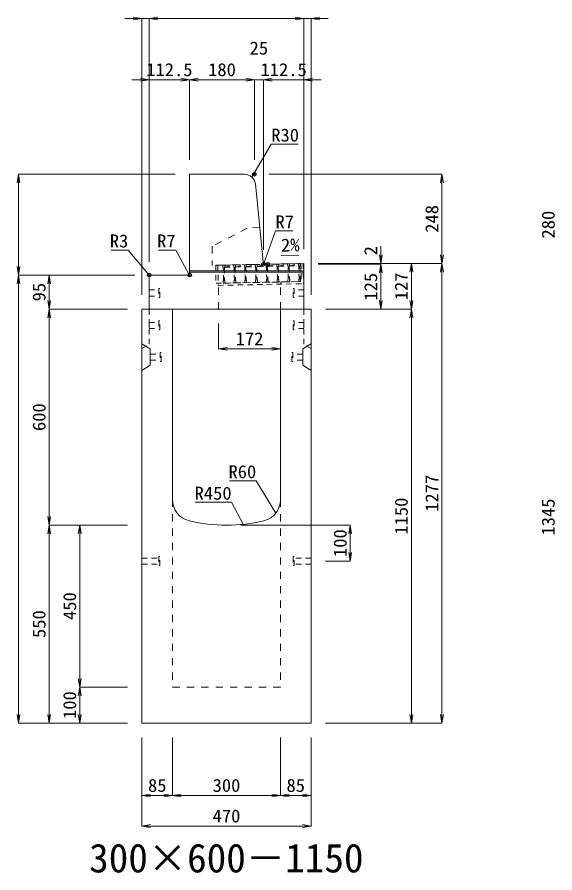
# Model space of a CAD drawing. Units: millimetres at full size; some dimension numbers follow another scale. Extents: x -18734 to 51600, y -18820 to 17820.
# Drawn here: x 9318 to 10813, y 3534 to 5912 of the extents above; entities that cross this region are included whole.
import ezdxf
from ezdxf.enums import TextEntityAlignment as Align

# ---------------------------------------------------------------- set-up
doc = ezdxf.new("R2010")
doc.units = ezdxf.units.MM
doc.header["$LTSCALE"] = 20
doc.header["$PDMODE"] = 32
doc.header["$PDSIZE"] = 10
doc.linetypes.add('USER1', pattern=[2, 1, -1])
doc.linetypes.add('USER2', pattern=[1.35, 0.75, -0.6])
for name, color, linetype, lineweight in [('インサート', 3, 'USER2', 9), ('グレーチング', 7, 'USER2', 5), ('受枠', 3, 'USER2', 9), ('寸法線', 7, 'Continuous', 13), ('引出線', 4, 'Continuous', 13), ('本体', 2, 'Continuous', 13), ('目地', 132, 'Continuous', 5)]:
    doc.layers.add(name, color=color, linetype=linetype, lineweight=lineweight)
doc.layers.add('作業エリア', color=11, linetype='Continuous')
doc.layers.add('文字', color=7, linetype='Continuous')
doc.styles.add('ＭＳ 明朝', font='')
doc.styles.get('ＭＳ 明朝').set_extended_font_data('MS Mincho')

# ---------------------------------------------------------------- blocks, each defined once
blk = doc.blocks.new('open_arrow')
at = {"color": 0, "linetype": 'Continuous', "lineweight": -2}
blk.add_lwpolyline([(7.5, 1.25), (0, 0), (7.5, -1.25)], dxfattribs=at)

msp = doc.modelspace()

# ---------------------------------------------------------------- linework, layer by layer
at = {"layer": 'インサート'}
for p, q in [((9685, 5153.5), (9712, 5153.5)), ((9685, 5153.5), (9685, 5136.5)), ((9685, 5136.5), (9712, 5136.5)), ((9715, 5157.5), (9712, 5157.5)), ((9712, 5157.5), (9712, 5132.5)), ((9715, 5132.5), (9715, 5157.5)), ((10085, 5157.5), (10088, 5157.5)), ((10085, 5132.5), (10085, 5157.5)), ((10088, 5157.5), (10088, 5132.5)), ((10115, 5153.5), (10088, 5153.5)), ((10115, 5136.5), (10088, 5136.5)), ((10115, 5153.5), (10115, 5136.5)), ((9712, 5132.5), (9715, 5132.5)), ((10088, 5132.5), (10085, 5132.5)), ((9715, 5067.5), (9712, 5067.5)), ((9712, 5067.5), (9712, 5042.5)), ((9715, 5042.5), (9715, 5067.5)), ((10085, 5067.5), (10088, 5067.5)), ((10085, 5042.5), (10085, 5067.5)), ((10088, 5067.5), (10088, 5042.5)), ((9685, 5063.5), (9712, 5063.5)), ((9685, 5063.5), (9685, 5046.5)), ((9685, 5046.5), (9712, 5046.5)), ((9712, 5042.5), (9715, 5042.5)), ((10088, 5042.5), (10085, 5042.5)), ((10115, 5063.5), (10088, 5063.5)), ((10115, 5046.5), (10088, 5046.5)), ((10115, 5063.5), (10115, 5046.5)), ((9688.2, 4975.5), (9715.2, 4975.5)), ((9688.2, 4975.5), (9688.2, 4958.5)), ((9718.2, 4979.5), (9715.2, 4979.5)), ((9715.2, 4979.5), (9715.2, 4954.5)), ((9718.2, 4954.5), (9718.2, 4979.5)), ((10081.8, 4979.5), (10084.8, 4979.5)), ((10081.8, 4954.5), (10081.8, 4979.5)), ((10084.8, 4979.5), (10084.8, 4954.5)), ((10111.8, 4975.5), (10084.8, 4975.5)), ((10111.8, 4975.5), (10111.8, 4958.5)), ((9688.2, 4958.5), (9715.2, 4958.5)), ((9715.2, 4954.5), (9718.2, 4954.5)), ((10084.8, 4954.5), (10081.8, 4954.5)), ((10111.8, 4958.5), (10084.8, 4958.5)), ((9665, 4408.5), (9712, 4408.5)), ((9665, 4408.5), (9665, 4391.5)), ((9715, 4412.5), (9712, 4412.5)), ((9712, 4412.5), (9712, 4387.5)), ((9715, 4387.5), (9715, 4412.5)), ((10088, 4412.5), (10085, 4412.5)), ((10085, 4412.5), (10085, 4387.5)), ((10088, 4387.5), (10088, 4412.5)), ((10135, 4408.5), (10088, 4408.5)), ((10135, 4391.5), (10135, 4408.5)), ((9665, 4391.5), (9712, 4391.5)), ((9712, 4387.5), (9715, 4387.5)), ((10085, 4387.5), (10088, 4387.5)), ((10135, 4391.5), (10088, 4391.5))]:
    msp.add_line(p, q, dxfattribs=at)
at = {"layer": 'グレーチング'}
for p, q in [((9889.92, 5222.5), (10104.88, 5226.8)), ((9895.04, 5216.6), (9919.92, 5223.1)), ((9895.04, 5216.6), (9920.04, 5217.1)), ((9925.04, 5217.2), (9949.91, 5223.7)), ((9925.04, 5217.2), (9950.03, 5217.7)), ((9955.03, 5217.8), (9979.91, 5224.3)), ((9955.03, 5217.8), (9980.03, 5218.3)), ((9985.03, 5218.4), (10009.9, 5224.9)), ((9985.03, 5218.4), (10010.02, 5218.9)), ((10015.02, 5219), (10039.89, 5225.5)), ((10015.02, 5219), (10040.01, 5219.5)), ((10045.01, 5219.6), (10069.89, 5226.1)), ((10045.01, 5219.6), (10070.01, 5220.1)), ((10075.01, 5220.2), (10099.88, 5226.7)), ((10075.01, 5220.2), (10100, 5220.7)), ((9890.92, 5172.51), (10105.88, 5176.81))]:
    msp.add_line(p, q, dxfattribs=at)
for points in [[(9889.92, 5222.5), (9894.92, 5222.6), (9895.04, 5216.6), (9894.06, 5215.58), (9894.78, 5179.59), (9895.8, 5178.61), (9895.92, 5172.61), (9890.92, 5172.51), (9890.8, 5178.51), (9891.78, 5179.53), (9891.06, 5215.52), (9890.04, 5216.5)], [(9919.92, 5223.1), (9924.92, 5223.2), (9925.04, 5217.2), (9924.06, 5216.18), (9924.78, 5180.19), (9925.8, 5179.21), (9925.92, 5173.21), (9920.92, 5173.11), (9920.8, 5179.11), (9921.78, 5180.13), (9921.06, 5216.12), (9920.04, 5217.1)], [(9949.91, 5223.7), (9954.91, 5223.8), (9955.03, 5217.8), (9954.05, 5216.78), (9954.77, 5180.79), (9955.79, 5179.81), (9955.91, 5173.81), (9950.91, 5173.71), (9950.79, 5179.71), (9951.77, 5180.73), (9951.05, 5216.72), (9950.03, 5217.7)], [(9979.91, 5224.3), (9984.91, 5224.4), (9985.03, 5218.4), (9984.05, 5217.38), (9984.77, 5181.39), (9985.79, 5180.41), (9985.91, 5174.41), (9980.91, 5174.31), (9980.79, 5180.31), (9981.77, 5181.33), (9981.05, 5217.32), (9980.03, 5218.3)], [(10009.9, 5224.9), (10014.9, 5225), (10015.02, 5219), (10014.04, 5217.98), (10014.76, 5181.99), (10015.78, 5181.01), (10015.9, 5175.01), (10010.9, 5174.91), (10010.78, 5180.91), (10011.76, 5181.93), (10011.04, 5217.92), (10010.02, 5218.9)], [(10039.89, 5225.5), (10044.89, 5225.6), (10045.01, 5219.6), (10044.03, 5218.58), (10044.75, 5182.59), (10045.77, 5181.61), (10045.89, 5175.61), (10040.89, 5175.51), (10040.77, 5181.51), (10041.75, 5182.53), (10041.03, 5218.52), (10040.01, 5219.5)], [(10069.89, 5226.1), (10074.89, 5226.2), (10075.01, 5220.2), (10074.03, 5219.18), (10074.75, 5183.19), (10075.77, 5182.21), (10075.89, 5176.21), (10070.89, 5176.11), (10070.77, 5182.11), (10071.75, 5183.13), (10071.03, 5219.12), (10070.01, 5220.1)], [(10099.88, 5226.7), (10104.88, 5226.8), (10105, 5220.8), (10104.02, 5219.78), (10104.74, 5183.79), (10105.76, 5182.81), (10105.88, 5176.81), (10100.88, 5176.71), (10100.76, 5182.71), (10101.74, 5183.73), (10101.02, 5219.72), (10100, 5220.7)]]:
    msp.add_lwpolyline(points, close=True, dxfattribs=at)
at = {"layer": '作業エリア'}
for p in [(9977.5, 5475), (10002.5, 5225), (10015, 5225), (9685, 5195), (9797.5, 5195)]:
    msp.add_point(p, dxfattribs=at)
at = {"layer": '受枠'}
for p, q in [((9869.93, 5222.1), (10112.88, 5226.96)), ((9869.93, 5222.1), (9870.93, 5172.11)), ((9875.93, 5222.22), (9877.05, 5166.23)), ((10106.88, 5226.84), (10107.88, 5176.85)), ((10112.88, 5226.96), (10114, 5170.97)), ((9870.93, 5172.11), (10107.88, 5176.85)), ((9877.05, 5166.23), (10114, 5170.97)), ((10050.89, 5175.71), (10051.01, 5169.71))]:
    msp.add_line(p, q, dxfattribs=at)
at = {"layer": '寸法線'}
for p, q in [((9733, 5907.69), (9617, 5907.69)), ((9665, 5140), (9665, 5907.69)), ((9685, 5907.69), (10115, 5907.69)), ((9685, 5232), (9685, 5907.69)), ((9685, 5232), (9685, 5907.69)), ((10067, 5907.69), (10183, 5907.69)), ((10115, 5267), (10115, 5907.69)), ((10115, 5267), (10115, 5907.69)), ((10135, 5140), (10135, 5907.69)), ((9637, 5737.69), (9797.5, 5737.69)), ((9685, 5232), (9685, 5737.69)), ((9797.5, 5737.69), (9977.5, 5737.69)), ((9797.5, 5515), (9797.5, 5737.69)), ((9797.5, 5515), (9797.5, 5737.69)), ((9929.5, 5737.69), (10050.5, 5737.69)), ((9977.5, 5515), (9977.5, 5737.69)), ((9977.5, 5515), (9977.5, 5737.69)), ((10002.5, 5265), (10002.5, 5737.69)), ((10002.5, 5737.69), (10163, 5737.69)), ((10002.5, 5265), (10002.5, 5737.69)), ((10115, 5267), (10115, 5737.69)), ((9322.06, 5195), (9322.06, 5475)), ((9757.5, 5475), (9322.06, 5475)), ((10017.5, 5475), (10498.78, 5475)), ((10498.78, 5227), (10498.78, 5475)), ((10328.78, 5177), (10328.78, 5275)), ((10155, 5227), (10498.78, 5227)), ((10155, 5227), (10413.78, 5227)), ((10155, 5227), (10328.78, 5227)), ((10155, 5227), (10498.78, 5227)), ((10155, 5225), (10328.78, 5225)), ((10155, 5225), (10328.78, 5225)), ((10328.78, 5100), (10328.78, 5225)), ((10413.78, 5100), (10413.78, 5227)), ((10498.78, 5227), (10498.78, 3950)), ((9322.06, 3950), (9322.06, 5195)), ((9645, 5195), (9322.06, 5195)), ((9645, 5195), (9322.06, 5195)), ((9407.06, 5100), (9407.06, 5195)), ((9645, 5195), (9407.06, 5195)), ((9407.06, 5100), (9407.06, 4500)), ((9625, 5100), (9407.06, 5100)), ((9625, 5100), (9407.06, 5100)), ((10175, 5100), (10413.78, 5100)), ((10175, 5100), (10413.78, 5100)), ((10175, 5100), (10328.78, 5100)), ((10413.78, 5100), (10413.78, 3950)), ((9878, 5060), (9878, 4989.77)), ((9878, 4989.77), (10050, 4989.77)), ((9625, 4500), (9407.06, 4500)), ((9407.06, 3950), (9407.06, 4500)), ((9625, 4500), (9407.06, 4500)), ((9492.06, 4500), (9492.06, 4050)), ((9625, 4500), (9492.06, 4500)), ((9940, 4500), (10243.78, 4500)), ((10243.78, 4500), (10243.78, 4400)), ((10175, 4400), (10243.78, 4400)), ((9625, 4050), (9492.06, 4050)), ((9492.06, 4050), (9492.06, 3950)), ((9625, 4050), (9492.06, 4050)), ((9625, 3950), (9322.06, 3950)), ((9625, 3950), (9407.06, 3950)), ((9625, 3950), (9492.06, 3950)), ((10175, 3950), (10413.78, 3950)), ((10175, 3950), (10498.78, 3950)), ((9665, 3910), (9665, 3748.84)), ((9665, 3910), (9665, 3663.84)), ((9750, 3910), (9750, 3748.84)), ((9750, 3910), (9750, 3748.84)), ((10050, 3910), (10050, 3748.84)), ((10050, 3910), (10050, 3748.84)), ((10135, 3910), (10135, 3748.84)), ((10135, 3910), (10135, 3663.84)), ((9665, 3748.84), (9750, 3748.84)), ((9750, 3748.84), (10050, 3748.84)), ((10050, 3748.84), (10135, 3748.84)), ((9665, 3663.84), (10135, 3663.84))]:
    msp.add_line(p, q, dxfattribs=at)
at = {"layer": '引出線'}
for points in [[(9970.48, 5467.24), (10024.33, 5558.64), (10099, 5558.64)], [(10004.14, 5226.81), (10036.08, 5317.58), (10084.01, 5317.58)], [(9685.88, 5194.12), (9627.15, 5264.49), (9579.43, 5264.49)], [(9795.45, 5197.05), (9758.75, 5264.49), (9710.82, 5264.49)], [(10052.12, 5249.12), (10100.83, 5250.1), (10052.08, 5249.12)], [(10037.07, 4533.32), (9982.66, 4623.21), (9907.98, 4623.21)], [(9946.44, 4502.4), (9914.22, 4563.55), (9813.21, 4563.55)]]:
    msp.add_lwpolyline(points, dxfattribs=at)
at = {"layer": '本体'}
for p, q in [((9797.5, 5475), (9797.5, 5202)), ((9797.5, 5475), (9950.35, 5475)), ((9980.2, 5447.99), (10001.87, 5231.3)), ((10015, 5225), (10008.83, 5225)), ((10115, 5227), (10015, 5225)), ((10115, 5227), (10115, 5100)), ((9685, 5192), (9685, 5100)), ((9790.5, 5195), (9688, 5195)), ((9665, 5100), (9665, 3950)), ((9665, 5100), (9750, 5100)), ((9685, 5100), (10115, 5100)), ((9750, 5100), (9750, 4570.53)), ((10050, 5100), (10135, 5100)), ((10050, 5100), (10050, 4570.53)), ((10135, 5100), (10135, 3950)), ((9665, 3950), (10135, 3950))]:
    msp.add_line(p, q, dxfattribs=at)
at = {"layer": '本体', "linetype": 'USER1'}
for p, q in [((9992.2, 5328), (9957.5, 5325)), ((9957.5, 5325), (9860.5, 5275)), ((9860.5, 5275), (9860.5, 5221.91)), ((10015, 5225), (9860.5, 5221.91)), ((9878, 5100), (9878, 5172.25)), ((10050, 5100), (10050, 5175.69))]:
    msp.add_line(p, q, dxfattribs=at)
at = {"layer": '本体', "linetype": 'USER2', "lineweight": 9}
for p, q in [((9685, 5003), (9685, 5100)), ((10115, 5003), (10115, 5100)), ((9665, 4990.5), (9685, 5003)), ((10135, 4990.5), (10115, 5003))]:
    msp.add_line(p, q, dxfattribs=at)
at = {"layer": '本体', "lineweight": 9}
for p, q in [((9665, 5004), (9688.2, 4989.5)), ((10134.58, 5003.74), (10111.8, 4989.5)), ((9688.2, 4989.5), (9688.2, 4944.5)), ((10111.8, 4989.5), (10111.8, 4944.5)), ((9688.2, 4944.5), (9665, 4930)), ((10111.8, 4944.5), (10135, 4930))]:
    msp.add_line(p, q, dxfattribs=at)
at = {"layer": '本体', "linetype": 'USER1', "lineweight": 15}
for p, q in [((9750, 4570.53), (9750, 4050)), ((10050, 4570.53), (10050, 4050)), ((9750, 4050), (10050, 4050))]:
    msp.add_line(p, q, dxfattribs=at)
at = {"layer": '本体'}
for centre, radius, start, end in [((9950.35, 5445), 30, 5.71059, 90), ((10008.83, 5232), 7, 185.71059, 270), ((9688, 5192), 3, 90, 180), ((9790.5, 5202), 7, 270, 0), ((9810, 4570.53), 60, 180, 256.65764), ((9990, 4570.53), 60, 283.34236, 0), ((9900, 4950), 450, 256.65764, 283.34236)]:
    msp.add_arc(centre, radius, start, end, dxfattribs=at)
at = {"layer": '目地'}
for p, q in [((10115, 5207), (9797.5, 5207)), ((10115, 5203), (9797.5, 5203))]:
    msp.add_line(p, q, dxfattribs=at)

# ---------------------------------------------------------------- block references
at = {"layer": '寸法線', "xscale": 3.2, "yscale": 3.2}
for p, rotation in [((9665, 5907.69), 180), ((10115, 5907.69), 180), ((10115, 5907.69), 180), ((9685, 5737.69), 180), ((9797.5, 5737.69), 180), ((9977.5, 5737.69), 180), ((9977.5, 5737.69), 180), ((9322.06, 5475), 270), ((10498.78, 5475), 270), ((10328.78, 5227), 90), ((10498.78, 5227), 90), ((9322.06, 5195), 90), ((10328.78, 5225), 270), ((10328.78, 5225), 270), ((10413.78, 5227), 270), ((10498.78, 5227), 270), ((9322.06, 5195), 270), ((9407.06, 5195), 270), ((9407.06, 5100), 90), ((10328.78, 5100), 90), ((10413.78, 5100), 90), ((9407.06, 5100), 270), ((10413.78, 5100), 270), ((10050, 4989.77), 180), ((9407.06, 4500), 90), ((9407.06, 4500), 270), ((9492.06, 4500), 270), ((10243.78, 4500), 270), ((10243.78, 4400), 90), ((9492.06, 4050), 90), ((9492.06, 4050), 270), ((9322.06, 3950), 90), ((9407.06, 3950), 90), ((9492.06, 3950), 90), ((10413.78, 3950), 90), ((10498.78, 3950), 90), ((9750, 3748.84), 180), ((10050, 3748.84), 180), ((10135, 3748.84), 180), ((10135, 3663.84), 180)]:
    msp.add_blockref('open_arrow', p, dxfattribs=dict(at, rotation=rotation))
for p in [(9685, 5907.69), (9685, 5907.69), (10135, 5907.69), (9797.5, 5737.69), (10002.5, 5737.69), (10002.5, 5737.69), (10115, 5737.69), (9878, 4989.77), (9665, 3748.84), (9750, 3748.84), (10050, 3748.84), (9665, 3663.84)]:
    msp.add_blockref('open_arrow', p, dxfattribs=at)
at = {"layer": '引出線', "xscale": 0.0533, "yscale": 0.0533}
for p, rotation in [((9970.48, 5467.24), 59.5), ((10052.12, 5249.12), 1.1), ((10004.14, 5226.81), 70.6), ((9685.88, 5194.12), 129.8), ((9795.45, 5197.05), 118.6), ((10037.07, 4533.32), 121.2), ((9946.44, 4502.4), 117.8)]:
    msp.add_blockref('open_arrow', p, dxfattribs=dict(at, rotation=rotation))

# ---------------------------------------------------------------- texts
at = {"layer": '寸法線', "style": 'ＭＳ 明朝', "width": 1.05}
for s, p in [('25', (9990, 5825.69)), ('112.5', (9741.25, 5765.69)), ('180', (9887.5, 5765.69)), ('112.5', (10058.75, 5765.69)), ('172', (9964, 5017.77)), ('85', (9707.5, 3776.84)), ('300', (9900, 3776.84)), ('85', (10092.5, 3776.84)), ('470', (9900, 3691.84))]:
    msp.add_text(s, height=36.03, dxfattribs=at).set_placement(p, align=Align.MIDDLE_CENTER)
for s, p in [('248', (10470.78, 5351)), ('280', (10794.06, 5335)), ('2', (10300.78, 5262.59)), ('125', (10300.78, 5162.5)), ('127', (10385.78, 5163.5)), ('95', (9379.06, 5147.5)), ('600', (9379.06, 4800)), ('1277', (10470.78, 4588.5)), ('1150', (10385.78, 4525)), ('1345', (10794.06, 4522.5)), ('100', (10215.78, 4450)), ('450', (9464.06, 4275)), ('550', (9379.06, 4225)), ('100', (9464.06, 4000))]:
    msp.add_text(s, height=36.03, rotation=90, dxfattribs=at).set_placement(p, align=Align.MIDDLE_CENTER)
at = {"layer": '引出線', "style": 'ＭＳ 明朝', "width": 1.05}
for s, p in [('R30', (10024.33, 5601.84)), ('R7', (10036.08, 5360.78))]:
    msp.add_text(s, height=36.03, dxfattribs=at).set_placement(p, align=Align.TOP_LEFT)
for s, p in [('R3', (9627.15, 5307.69)), ('R7', (9758.75, 5307.69)), ('R60', (9982.66, 4666.41)), ('R450', (9914.22, 4606.75))]:
    msp.add_text(s, height=36.03, dxfattribs=at).set_placement(p, align=Align.TOP_RIGHT)
msp.add_text('2%', height=36.03, rotation=1.146, dxfattribs=at).set_placement((10051.15, 5296.02), align=Align.TOP_LEFT)
at = {"layer": '文字', "style": 'ＭＳ 明朝'}
msp.add_text('300×600－1150', height=80.06, dxfattribs=at).set_placement((9899.52, 3575.03), align=Align.MIDDLE_CENTER)

doc.saveas('drawing.dxf')
